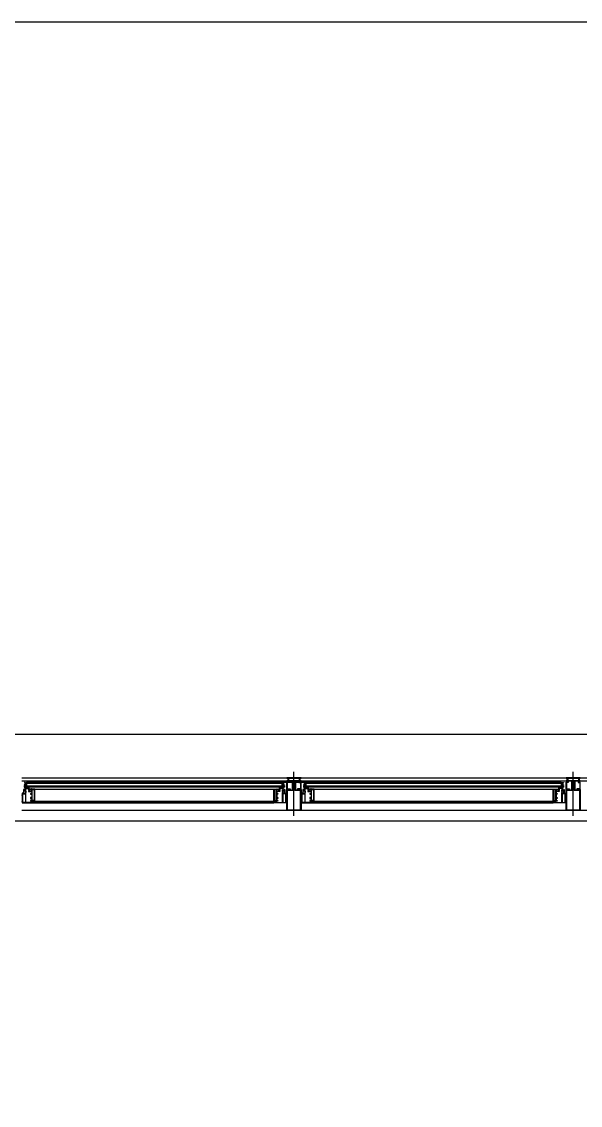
# Model space of a CAD drawing. Header units: millimetres. Extents: x 8456 to 190005487, y 619 to 455456909.
# Drawn here: x 196019 to 196413, y 157052 to 157817 of the extents above; entities that cross this region are included whole.
import ezdxf

# ---------------------------------------------------------------- set-up
doc = ezdxf.new("R2010")
doc.units = ezdxf.units.MM
doc.header["$LTSCALE"] = 400
doc.header["$MEASUREMENT"] = 0
doc.layers.get('0').update_dxf_attribs({"linetype": 'CONTINUOUS'})
doc.layers.add('AA-HAT-타일', color=8, linetype='CONTINUOUS')
doc.layers.add('AA-WID', color=4, linetype='CONTINUOUS')
doc.layers.add('Defpoint', color=161, linetype='CONTINUOUS', plot=False)

# ---------------------------------------------------------------- blocks, each defined once
blk = doc.blocks.new('A$C2DB436D3')
at = {"color": 8, "ltscale": 100}
blk.add_line((6053.5, 19391.6, 2515.7), (7461.5, 19391.6, 2515.7), dxfattribs=at)
at = {"layer": 'AA-HAT-타일', "color": 8}
blk.add_line((7461.5, 19303.6, 2515.7), (6053.5, 19303.6, 2515.7), dxfattribs=at)
at = {"layer": 'AA-WID', "color": 8}
for p, q in [((6616.7, 19309.2, 2515.7), (6616.7, 19353.5, 2515.7)), ((6898.3, 19309.2, 2515.7), (6898.3, 19353.5, 2515.7)), ((6342.3, 19347.6, 2515.7), (7445, 19347.6, 2515.7)), ((6342.3, 19344.5, 2515.7), (7445, 19344.5, 2515.7)), ((6347.2, 19341.6, 2515.7), (6347.2, 19342.7, 2515.7)), ((6886.3, 19342.7, 2515.7), (6347.2, 19342.7, 2515.7)), ((6604.7, 19341.6, 2515.7), (6604.7, 19342.7, 2515.7)), ((6628.8, 19341.6, 2515.7), (6628.8, 19342.7, 2515.7)), ((6886.3, 19341.6, 2515.7), (6886.3, 19342.7, 2515.7)), ((6604.7, 19341.6, 2515.7), (6347.2, 19341.6, 2515.7)), ((6347.2, 19337.9, 2515.7), (6347.2, 19339.2, 2515.7)), ((6604.7, 19339, 2515.7), (6347.2, 19339, 2515.7)), ((6604.7, 19337.9, 2515.7), (6347.2, 19337.9, 2515.7)), ((6355.5, 19336.1, 2515.7), (6602.6, 19336.1, 2515.7)), ((6604.7, 19337.9, 2515.7), (6604.7, 19339.2, 2515.7)), ((6886.3, 19341.6, 2515.7), (6628.8, 19341.6, 2515.7)), ((6628.8, 19337.9, 2515.7), (6628.8, 19339.2, 2515.7)), ((6886.3, 19339, 2515.7), (6628.8, 19339, 2515.7)), ((6886.3, 19337.9, 2515.7), (6628.8, 19337.9, 2515.7)), ((6630.9, 19336.1, 2515.7), (6878, 19336.1, 2515.7)), ((6886.3, 19337.9, 2515.7), (6886.3, 19339.2, 2515.7)), ((6355.5, 19324, 2515.7), (6596.4, 19324, 2515.7)), ((6355.5, 19323.4, 2515.7), (6596.4, 19323.4, 2515.7)), ((6355.5, 19322.3, 2515.7), (6596.4, 19322.3, 2515.7)), ((6637.1, 19324, 2515.7), (6878, 19324, 2515.7)), ((6637.1, 19323.4, 2515.7), (6878, 19323.4, 2515.7)), ((6637.1, 19322.3, 2515.7), (6878, 19322.3, 2515.7)), ((7445, 19314.6, 2515.7), (6342.3, 19314.6, 2515.7))]:
    blk.add_line(p, q, dxfattribs=at)
at = {"layer": 'AA-WID', "color": 8, "elevation": 2515.7}
for points in [[(6352.5, 19336.1), (6352.5, 19336.2, 1), (6352.2, 19336.2), (6352.2, 19336.1), (6351.4, 19336.1), (6351.3, 19336), (6351.2, 19336.1), (6349.7, 19336.1), (6349.7, 19337.2), (6346.7, 19337.2), (6346.7, 19337.7), (6346.4, 19337.7), (6346.4, 19337.2), (6345.9, 19337.2), (6345.9, 19340.4), (6346.4, 19340.4), (6346.4, 19340), (6346.7, 19340), (6346.7, 19340.7), (6345.9, 19340.7), (6345.9, 19342.7), (6345, 19342.7, 0.414214), (6345, 19342.6), (6345, 19342.4, 0.414214), (6345, 19342.4), (6345.5, 19342.4), (6345.5, 19340.3), (6344.8, 19340.3), (6344.8, 19339.7, 0.414214), (6344.9, 19339.6), (6345, 19339.6, 0.414214), (6345.1, 19339.7), (6345.1, 19339.9), (6345.5, 19339.9), (6345.5, 19339.6), (6345.5, 19339.1), (6344.8, 19339.1), (6344.8, 19338.1, 0.414214), (6344.9, 19338), (6345, 19338, 0.414214), (6345.1, 19338.1), (6345.1, 19338.6), (6345.5, 19338.6), (6345.5, 19336.8), (6349.3, 19336.8), (6349.3, 19335.3, 0.414214), (6349.4, 19335.2, 0.414214), (6349.5, 19335.3), (6349.5, 19335.5, -0.414214), (6349.6, 19335.7, -0.414214), (6349.8, 19335.5), (6349.8, 19334.2, -0.414214), (6349.6, 19334, -0.414214), (6349.5, 19334.2), (6349.5, 19334.4, 0.414214), (6349.4, 19334.5, 0.414214), (6349.3, 19334.4), (6349.3, 19333.7), (6350.6, 19333.7, 0.414214), (6350.7, 19333.8), (6350.7, 19334.2, 1), (6350.5, 19334.2, -0.414214), (6350.4, 19334.1), (6350.3, 19334.1, -0.414214), (6350.2, 19334.3), (6350.2, 19335.5, -0.414214), (6350.3, 19335.7), (6350.4, 19335.7, -0.414214), (6350.5, 19335.6, 1), (6350.7, 19335.6, -0.414214), (6350.8, 19335.7), (6351.8, 19335.7, -0.414214), (6351.9, 19335.6, 1), (6352.1, 19335.6, -0.414214), (6352.2, 19335.7), (6352.3, 19335.7, -0.414214), (6352.4, 19335.5), (6352.4, 19334.3, -0.414214), (6352.3, 19334.1), (6352.2, 19334.1, -0.414214), (6352.1, 19334.2, 1), (6351.9, 19334.2), (6351.9, 19333.8, 0.414214), (6352, 19333.7), (6352.4, 19333.7), (6352.4, 19331.8), (6351.3, 19331.8), (6351.3, 19330.8), (6351.8, 19330.8), (6351.8, 19331.4), (6352.4, 19331.4), (6352.4, 19327), (6351.8, 19327), (6351.8, 19327.5), (6351.3, 19327.5), (6351.3, 19326.5), (6352.4, 19326.5), (6352.4, 19324.5), (6351.3, 19324.5), (6351.3, 19324), (6355.5, 19324), (6355.5, 19336.1), (6352.5, 19336.1)], [(6599.4, 19336.1), (6599.4, 19336.2, -1), (6599.7, 19336.2), (6599.7, 19336.1), (6600.5, 19336.1), (6600.6, 19336), (6600.6, 19336.1), (6602.2, 19336.1), (6602.2, 19337.2), (6605.2, 19337.2), (6605.2, 19337.7), (6605.5, 19337.7), (6605.5, 19337.2), (6606, 19337.2), (6606, 19340.4), (6605.5, 19340.4), (6605.5, 19340), (6605.2, 19340), (6605.2, 19340.7), (6606, 19340.7), (6606, 19342.7), (6606.8, 19342.7, -0.414214), (6606.9, 19342.6), (6606.9, 19342.4, -0.414214), (6606.8, 19342.4), (6606.4, 19342.4), (6606.4, 19340.3), (6607.1, 19340.3), (6607.1, 19339.7, -0.414214), (6607, 19339.6), (6606.9, 19339.6, -0.414214), (6606.8, 19339.7), (6606.8, 19339.9), (6606.4, 19339.9), (6606.4, 19339.6), (6606.4, 19339.1), (6607.1, 19339.1), (6607.1, 19338.1, -0.414214), (6607, 19338), (6606.9, 19338, -0.414214), (6606.8, 19338.1), (6606.8, 19338.6), (6606.4, 19338.6), (6606.4, 19336.8), (6602.6, 19336.8), (6602.6, 19335.3, -0.414214), (6602.5, 19335.2, -0.414214), (6602.4, 19335.3), (6602.4, 19335.5, 0.414214), (6602.2, 19335.7, 0.414214), (6602.1, 19335.5), (6602.1, 19334.2, 0.414214), (6602.2, 19334, 0.414214), (6602.4, 19334.2), (6602.4, 19334.4, -0.414214), (6602.5, 19334.5, -0.414214), (6602.6, 19334.4), (6602.6, 19333.7), (6601.3, 19333.7, -0.414214), (6601.1, 19333.8), (6601.1, 19334.2, -1), (6601.4, 19334.2, 0.414214), (6601.5, 19334.1), (6601.5, 19334.1, 0.414214), (6601.7, 19334.3), (6601.7, 19335.5, 0.414214), (6601.5, 19335.7), (6601.5, 19335.7, 0.414214), (6601.4, 19335.6, -1), (6601.1, 19335.6, 0.414214), (6601, 19335.7), (6600.1, 19335.7, 0.414214), (6600, 19335.6, -1), (6599.8, 19335.6, 0.414214), (6599.7, 19335.7), (6599.6, 19335.7, 0.414214), (6599.5, 19335.5), (6599.5, 19334.3, 0.414214), (6599.6, 19334.1), (6599.7, 19334.1, 0.414214), (6599.8, 19334.2, -1), (6600, 19334.2), (6600, 19333.8, -0.414214), (6599.9, 19333.7), (6599.5, 19333.7), (6599.5, 19331.8), (6600.6, 19331.8), (6600.6, 19330.8), (6600.1, 19330.8), (6600.1, 19331.4), (6599.5, 19331.4), (6599.5, 19327), (6600.1, 19327), (6600.1, 19327.5), (6600.6, 19327.5), (6600.6, 19326.5), (6599.5, 19326.5), (6599.5, 19324.5), (6600.6, 19324.5), (6600.6, 19324), (6596.4, 19324), (6596.4, 19336.1), (6599.4, 19336.1)], [(6616.7, 19347.6), (6609.6, 19347.6), (6609.6, 19347.2), (6611, 19347.2, -0.414214), (6611.1, 19347.1), (6611.1, 19345.1, 1), (6611.5, 19345.1), (6611.5, 19347.1, -0.414214), (6611.6, 19347.2), (6622, 19347.2), (6622, 19345.1, 1), (6622.3, 19345.1), (6622.3, 19347.1, -0.414214), (6622.5, 19347.2), (6623.9, 19347.2), (6623.9, 19347.6), (6616.7, 19347.6)], [(6623.9, 19314.6), (6609.6, 19314.6), (6609.6, 19335.7), (6611.6, 19335.7, -1), (6611.6, 19335.4), (6611.3, 19335.4), (6611.3, 19335.1), (6612.7, 19335.1), (6612.7, 19335.4), (6612.5, 19335.4, -1), (6612.5, 19335.7), (6613.2, 19335.7, -0.414214), (6613.3, 19335.6), (6613.3, 19335.1, 0.414214), (6613.4, 19335), (6615.2, 19335, 0.414214), (6615.3, 19335.1), (6615.3, 19338.1), (6615.4, 19338.2), (6615.3, 19338.3), (6615.3, 19344.3, 0.414214), (6615.1, 19344.5), (6612.1, 19344.5), (6612.1, 19344.3, -1), (6611.8, 19344.3), (6611.8, 19344.5), (6609.6, 19344.5), (6609.6, 19344.9), (6610.7, 19344.9, 0.414214), (6610.8, 19345), (6610.8, 19346.8, -1), (6611.1, 19346.8), (6611.1, 19345, 0.414214), (6611.2, 19344.9), (6616.7, 19344.9), (6622.3, 19344.9, 0.414214), (6622.4, 19345), (6622.4, 19346.8, -1), (6622.7, 19346.8), (6622.7, 19345, 0.414214), (6622.8, 19344.9), (6623.9, 19344.9), (6623.9, 19344.5), (6621.7, 19344.5), (6621.7, 19344.3, -1), (6621.4, 19344.3), (6621.4, 19344.5), (6618.4, 19344.5, 0.414214), (6618.2, 19344.3), (6618.2, 19338.3), (6618.1, 19338.2), (6618.2, 19338.1), (6618.2, 19335.1, 0.414214), (6618.3, 19335), (6620, 19335, 0.414214), (6620.1, 19335.1), (6620.1, 19335.6, -0.414214), (6620.3, 19335.7), (6621, 19335.7, -1), (6621, 19335.4), (6620.8, 19335.4), (6620.8, 19335.1), (6622.1, 19335.1), (6622.1, 19335.4), (6621.9, 19335.4, -1), (6621.9, 19335.7), (6623.9, 19335.7), (6623.9, 19314.6)], [(6634.1, 19336.1), (6634.1, 19336.2, 1), (6633.8, 19336.2), (6633.8, 19336.1), (6633, 19336.1), (6632.9, 19336), (6632.8, 19336.1), (6631.3, 19336.1), (6631.3, 19337.2), (6628.3, 19337.2), (6628.3, 19337.7), (6628, 19337.7), (6628, 19337.2), (6627.5, 19337.2), (6627.5, 19340.4), (6628, 19340.4), (6628, 19340), (6628.3, 19340), (6628.3, 19340.7), (6627.5, 19340.7), (6627.5, 19342.7), (6626.6, 19342.7, 0.414214), (6626.6, 19342.6), (6626.6, 19342.4, 0.414214), (6626.6, 19342.4), (6627.1, 19342.4), (6627.1, 19340.3), (6626.4, 19340.3), (6626.4, 19339.7, 0.414214), (6626.5, 19339.6), (6626.6, 19339.6, 0.414214), (6626.7, 19339.7), (6626.7, 19339.9), (6627.1, 19339.9), (6627.1, 19339.6), (6627.1, 19339.1), (6626.4, 19339.1), (6626.4, 19338.1, 0.414214), (6626.5, 19338), (6626.6, 19338, 0.414214), (6626.7, 19338.1), (6626.7, 19338.6), (6627.1, 19338.6), (6627.1, 19336.8), (6630.9, 19336.8), (6630.9, 19335.3, 0.414214), (6631, 19335.2, 0.414214), (6631.1, 19335.3), (6631.1, 19335.5, -0.414214), (6631.2, 19335.7, -0.414214), (6631.4, 19335.5), (6631.4, 19334.2, -0.414214), (6631.2, 19334, -0.414214), (6631.1, 19334.2), (6631.1, 19334.4, 0.414214), (6631, 19334.5, 0.414214), (6630.9, 19334.4), (6630.9, 19333.7), (6632.2, 19333.7, 0.414214), (6632.3, 19333.8), (6632.3, 19334.2, 1), (6632.1, 19334.2, -0.414214), (6632, 19334.1), (6631.9, 19334.1, -0.414214), (6631.8, 19334.3), (6631.8, 19335.5, -0.414214), (6631.9, 19335.7), (6632, 19335.7, -0.414214), (6632.1, 19335.6, 1), (6632.3, 19335.6, -0.414214), (6632.4, 19335.7), (6633.4, 19335.7, -0.414214), (6633.5, 19335.6, 1), (6633.7, 19335.6, -0.414214), (6633.8, 19335.7), (6633.9, 19335.7, -0.414214), (6634, 19335.5), (6634, 19334.3, -0.414214), (6633.9, 19334.1), (6633.8, 19334.1, -0.414214), (6633.7, 19334.2, 1), (6633.5, 19334.2), (6633.5, 19333.8, 0.414214), (6633.6, 19333.7), (6634, 19333.7), (6634, 19331.8), (6632.9, 19331.8), (6632.9, 19330.8), (6633.4, 19330.8), (6633.4, 19331.4), (6634, 19331.4), (6634, 19327), (6633.4, 19327), (6633.4, 19327.5), (6632.9, 19327.5), (6632.9, 19326.5), (6634, 19326.5), (6634, 19324.5), (6632.9, 19324.5), (6632.9, 19324), (6637.1, 19324), (6637.1, 19336.1), (6634.1, 19336.1)], [(6881, 19336.1), (6881, 19336.2, -1), (6881.3, 19336.2), (6881.3, 19336.1), (6882.1, 19336.1), (6882.2, 19336), (6882.2, 19336.1), (6883.8, 19336.1), (6883.8, 19337.2), (6886.8, 19337.2), (6886.8, 19337.7), (6887.1, 19337.7), (6887.1, 19337.2), (6887.6, 19337.2), (6887.6, 19340.4), (6887.1, 19340.4), (6887.1, 19340), (6886.8, 19340), (6886.8, 19340.7), (6887.6, 19340.7), (6887.6, 19342.7), (6888.4, 19342.7, -0.414214), (6888.5, 19342.6), (6888.5, 19342.4, -0.414214), (6888.4, 19342.4), (6888, 19342.4), (6888, 19340.3), (6888.7, 19340.3), (6888.7, 19339.7, -0.414214), (6888.6, 19339.6), (6888.5, 19339.6, -0.414214), (6888.4, 19339.7), (6888.4, 19339.9), (6888, 19339.9), (6888, 19339.6), (6888, 19339.1), (6888.7, 19339.1), (6888.7, 19338.1, -0.414214), (6888.6, 19338), (6888.5, 19338, -0.414214), (6888.4, 19338.1), (6888.4, 19338.6), (6888, 19338.6), (6888, 19336.8), (6884.2, 19336.8), (6884.2, 19335.3, -0.414214), (6884.1, 19335.2, -0.414214), (6884, 19335.3), (6884, 19335.5, 0.414214), (6883.8, 19335.7, 0.414214), (6883.7, 19335.5), (6883.7, 19334.2, 0.414214), (6883.8, 19334, 0.414214), (6884, 19334.2), (6884, 19334.4, -0.414214), (6884.1, 19334.5, -0.414214), (6884.2, 19334.4), (6884.2, 19333.7), (6882.9, 19333.7, -0.414214), (6882.7, 19333.8), (6882.7, 19334.2, -1), (6883, 19334.2, 0.414214), (6883.1, 19334.1), (6883.1, 19334.1, 0.414214), (6883.3, 19334.3), (6883.3, 19335.5, 0.414214), (6883.1, 19335.7), (6883.1, 19335.7, 0.414214), (6883, 19335.6, -1), (6882.7, 19335.6, 0.414214), (6882.6, 19335.7), (6881.7, 19335.7, 0.414214), (6881.6, 19335.6, -1), (6881.4, 19335.6, 0.414214), (6881.3, 19335.7), (6881.2, 19335.7, 0.414214), (6881.1, 19335.5), (6881.1, 19334.3, 0.414214), (6881.2, 19334.1), (6881.3, 19334.1, 0.414214), (6881.4, 19334.2, -1), (6881.6, 19334.2), (6881.6, 19333.8, -0.414214), (6881.5, 19333.7), (6881.1, 19333.7), (6881.1, 19331.8), (6882.2, 19331.8), (6882.2, 19330.8), (6881.7, 19330.8), (6881.7, 19331.4), (6881.1, 19331.4), (6881.1, 19327), (6881.7, 19327), (6881.7, 19327.5), (6882.2, 19327.5), (6882.2, 19326.5), (6881.1, 19326.5), (6881.1, 19324.5), (6882.2, 19324.5), (6882.2, 19324), (6878, 19324), (6878, 19336.1), (6881, 19336.1)], [(6898.3, 19347.6), (6891.2, 19347.6), (6891.2, 19347.2), (6892.6, 19347.2, -0.414214), (6892.7, 19347.1), (6892.7, 19345.1, 1), (6893.1, 19345.1), (6893.1, 19347.1, -0.414214), (6893.2, 19347.2), (6903.6, 19347.2), (6903.6, 19345.1, 1), (6903.9, 19345.1), (6903.9, 19347.1, -0.414214), (6904.1, 19347.2), (6905.5, 19347.2), (6905.5, 19347.6), (6898.3, 19347.6)], [(6905.5, 19314.6), (6891.2, 19314.6), (6891.2, 19335.7), (6893.2, 19335.7, -1), (6893.2, 19335.4), (6892.9, 19335.4), (6892.9, 19335.1), (6894.3, 19335.1), (6894.3, 19335.4), (6894.1, 19335.4, -1), (6894.1, 19335.7), (6894.8, 19335.7, -0.414214), (6894.9, 19335.6), (6894.9, 19335.1, 0.414214), (6895, 19335), (6896.8, 19335, 0.414214), (6896.9, 19335.1), (6896.9, 19338.1), (6897, 19338.2), (6896.9, 19338.3), (6896.9, 19344.3, 0.414214), (6896.7, 19344.5), (6893.7, 19344.5), (6893.7, 19344.3, -1), (6893.4, 19344.3), (6893.4, 19344.5), (6891.2, 19344.5), (6891.2, 19344.9), (6892.3, 19344.9, 0.414214), (6892.4, 19345), (6892.4, 19346.8, -1), (6892.7, 19346.8), (6892.7, 19345, 0.414214), (6892.8, 19344.9), (6898.3, 19344.9), (6903.9, 19344.9, 0.414214), (6904, 19345), (6904, 19346.8, -1), (6904.3, 19346.8), (6904.3, 19345, 0.414214), (6904.4, 19344.9), (6905.5, 19344.9), (6905.5, 19344.5), (6903.3, 19344.5), (6903.3, 19344.3, -1), (6903, 19344.3), (6903, 19344.5), (6900, 19344.5, 0.414214), (6899.8, 19344.3), (6899.8, 19338.3), (6899.7, 19338.2), (6899.8, 19338.1), (6899.8, 19335.1, 0.414214), (6899.9, 19335), (6901.6, 19335, 0.414214), (6901.7, 19335.1), (6901.7, 19335.6, -0.414214), (6901.9, 19335.7), (6902.6, 19335.7, -1), (6902.6, 19335.4), (6902.4, 19335.4), (6902.4, 19335.1), (6903.7, 19335.1), (6903.7, 19335.4), (6903.5, 19335.4, -1), (6903.5, 19335.7), (6905.5, 19335.7), (6905.5, 19314.6)], [(6616.7, 19335.6), (6616, 19335.6, 0.414214), (6615.9, 19335.5), (6615.9, 19334.6, -0.414214), (6615.7, 19334.5), (6610.2, 19334.5, 0.414214), (6610.1, 19334.4), (6610.1, 19315.1), (6623.3, 19315.1), (6623.3, 19334.4, 0.414214), (6623.2, 19334.5), (6617.7, 19334.5, -0.414214), (6617.6, 19334.6), (6617.6, 19335.5, 0.414214), (6617.5, 19335.6), (6616.7, 19335.6)], [(6616.7, 19340.3), (6615.9, 19340.3, 0.414214), (6615.7, 19340.1), (6615.7, 19339.5, 0.414214), (6615.9, 19339.4), (6615.9, 19339.4, -1), (6615.9, 19339.1), (6615.9, 19339.1, 0.414214), (6615.7, 19339), (6615.7, 19337.4, 0.414214), (6615.9, 19337.3), (6615.9, 19337.3, -1), (6615.9, 19337), (6615.9, 19337, 0.414214), (6615.7, 19336.9), (6615.7, 19336.3, 0.414214), (6615.9, 19336.1), (6616.7, 19336.1)], [(6616.7, 19340.3), (6617.6, 19340.3, -0.414214), (6617.7, 19340.1), (6617.7, 19339.5, -0.414214), (6617.6, 19339.4), (6617.6, 19339.4, 1), (6617.6, 19339.1), (6617.6, 19339.1, -0.414214), (6617.7, 19339), (6617.7, 19337.4, -0.414214), (6617.6, 19337.3), (6617.6, 19337.3, 1), (6617.6, 19337), (6617.6, 19337, -0.414214), (6617.7, 19336.9), (6617.7, 19336.3, -0.414214), (6617.6, 19336.1), (6616.7, 19336.1)], [(6898.3, 19335.6), (6897.6, 19335.6, 0.414214), (6897.5, 19335.5), (6897.5, 19334.6, -0.414214), (6897.3, 19334.5), (6891.8, 19334.5, 0.414214), (6891.7, 19334.4), (6891.7, 19315.1), (6904.9, 19315.1), (6904.9, 19334.4, 0.414214), (6904.8, 19334.5), (6899.3, 19334.5, -0.414214), (6899.2, 19334.6), (6899.2, 19335.5, 0.414214), (6899.1, 19335.6), (6898.3, 19335.6)], [(6898.3, 19340.3), (6897.5, 19340.3, 0.414214), (6897.3, 19340.1), (6897.3, 19339.5, 0.414214), (6897.5, 19339.4), (6897.5, 19339.4, -1), (6897.5, 19339.1), (6897.5, 19339.1, 0.414214), (6897.3, 19339), (6897.3, 19337.4, 0.414214), (6897.5, 19337.3), (6897.5, 19337.3, -1), (6897.5, 19337), (6897.5, 19337, 0.414214), (6897.3, 19336.9), (6897.3, 19336.3, 0.414214), (6897.5, 19336.1), (6898.3, 19336.1)], [(6898.3, 19340.3), (6899.2, 19340.3, -0.414214), (6899.3, 19340.1), (6899.3, 19339.5, -0.414214), (6899.2, 19339.4), (6899.2, 19339.4, 1), (6899.2, 19339.1), (6899.2, 19339.1, -0.414214), (6899.3, 19339), (6899.3, 19337.4, -0.414214), (6899.2, 19337.3), (6899.2, 19337.3, 1), (6899.2, 19337), (6899.2, 19337, -0.414214), (6899.3, 19336.9), (6899.3, 19336.3, -0.414214), (6899.2, 19336.1), (6898.3, 19336.1)]]:
    blk.add_lwpolyline(points, format="xyb", dxfattribs=at)
for points in [[(6347.2, 19342.5), (6347.2, 19337.2), (6346.7, 19337.2), (6346.7, 19342.5)], [(6604.7, 19342.5), (6604.7, 19337.2), (6605.2, 19337.2), (6605.2, 19342.5)], [(6628.8, 19342.5), (6628.8, 19337.2), (6628.3, 19337.2), (6628.3, 19342.5)], [(6886.3, 19342.5), (6886.3, 19337.2), (6886.8, 19337.2), (6886.8, 19342.5)], [(6343.4, 19331.4), (6346.1, 19331.4), (6346.1, 19322.7), (6343.4, 19322.7)], [(6355, 19324.5), (6352.8, 19324.5), (6352.8, 19335.7), (6355, 19335.7)], [(6596.8, 19324.5), (6599, 19324.5), (6599, 19335.7), (6596.8, 19335.7)], [(6608.5, 19331.4), (6605.7, 19331.4), (6605.7, 19322.7), (6608.5, 19322.7)], [(6625, 19331.4), (6627.7, 19331.4), (6627.7, 19322.7), (6625, 19322.7)], [(6636.6, 19324.5), (6634.4, 19324.5), (6634.4, 19335.7), (6636.6, 19335.7)], [(6878.4, 19324.5), (6880.6, 19324.5), (6880.6, 19335.7), (6878.4, 19335.7)], [(6890.1, 19331.4), (6887.3, 19331.4), (6887.3, 19322.7), (6890.1, 19322.7)]]:
    blk.add_lwpolyline(points, close=True, dxfattribs=at)
for points in [[(6612.6, 19335.2, -0.414214), (6612.5, 19335.1), (6611.5, 19335.1, -0.414214), (6611.4, 19335.2), (6611.4, 19335.3, -0.414214), (6611.5, 19335.4), (6611.7, 19335.4, 0.696601), (6611.7, 19335.7), (6609.6, 19335.7), (6609.6, 19342.9, -0.414214), (6609.8, 19343.2), (6611.2, 19343.2), (6611.2, 19344.4), (6611.7, 19344.4), (6611.7, 19342.9, -0.414214), (6611.5, 19342.7), (6610, 19342.7), (6610, 19336.2), (6613, 19336.2), (6613, 19335.7), (6612.3, 19335.7, 0.696601), (6612.3, 19335.4), (6612.5, 19335.4, -0.414214), (6612.6, 19335.3)], [(6620.8, 19335.2, 0.414214), (6621, 19335.1), (6622, 19335.1, 0.414214), (6622.1, 19335.2), (6622.1, 19335.3, 0.414214), (6622, 19335.4), (6621.8, 19335.4, -0.696601), (6621.8, 19335.7), (6623.9, 19335.7), (6623.9, 19342.9, 0.414214), (6623.7, 19343.2), (6622.2, 19343.2), (6622.2, 19344.4), (6621.8, 19344.4), (6621.8, 19342.9, 0.414214), (6622, 19342.7), (6623.4, 19342.7), (6623.4, 19336.2), (6620.5, 19336.2), (6620.5, 19335.7), (6621.1, 19335.7, -0.696601), (6621.1, 19335.4), (6621, 19335.4, 0.414214), (6620.8, 19335.3)], [(6894.2, 19335.2, -0.414214), (6894.1, 19335.1), (6893.1, 19335.1, -0.414214), (6893, 19335.2), (6893, 19335.3, -0.414214), (6893.1, 19335.4), (6893.3, 19335.4, 0.696601), (6893.3, 19335.7), (6891.2, 19335.7), (6891.2, 19342.9, -0.414214), (6891.4, 19343.2), (6892.8, 19343.2), (6892.8, 19344.4), (6893.3, 19344.4), (6893.3, 19342.9, -0.414214), (6893.1, 19342.7), (6891.6, 19342.7), (6891.6, 19336.2), (6894.6, 19336.2), (6894.6, 19335.7), (6893.9, 19335.7, 0.696601), (6893.9, 19335.4), (6894.1, 19335.4, -0.414214), (6894.2, 19335.3)], [(6902.4, 19335.2, 0.414214), (6902.6, 19335.1), (6903.6, 19335.1, 0.414214), (6903.7, 19335.2), (6903.7, 19335.3, 0.414214), (6903.6, 19335.4), (6903.4, 19335.4, -0.696601), (6903.4, 19335.7), (6905.5, 19335.7), (6905.5, 19342.9, 0.414214), (6905.3, 19343.2), (6903.8, 19343.2), (6903.8, 19344.4), (6903.4, 19344.4), (6903.4, 19342.9, 0.414214), (6903.6, 19342.7), (6905, 19342.7), (6905, 19336.2), (6902.1, 19336.2), (6902.1, 19335.7), (6902.7, 19335.7, -0.696601), (6902.7, 19335.4), (6902.6, 19335.4, 0.414214), (6902.4, 19335.3)], [(6355.5, 19323.4), (6354.7, 19323.4, 1), (6354.7, 19323), (6355, 19323), (6355, 19322.7), (6353.3, 19322.7), (6353.3, 19323), (6353.6, 19323, 1), (6353.6, 19323.4), (6352.8, 19323.4), (6352.8, 19322.7), (6346.8, 19322.7, -0.414213), (6346.6, 19322.9), (6346.6, 19332.6, 0.414213), (6346.5, 19332.7), (6346, 19332.7, 1), (6346, 19332.5), (6346.1, 19332.5), (6346.1, 19331.9, -0.414214), (6346, 19331.8), (6344.7, 19331.8, -0.414214), (6344.6, 19331.9), (6344.6, 19332.5), (6344.7, 19332.5, 1), (6344.7, 19332.7), (6344.6, 19332.7), (6344.6, 19333.8), (6344.7, 19333.8, 1), (6344.7, 19334), (6344.6, 19334), (6344.6, 19334.6, -0.414214), (6344.7, 19334.7), (6346, 19334.7, -0.414214), (6346.1, 19334.6), (6346.1, 19334), (6346, 19334, 1), (6346, 19333.8), (6346.5, 19333.8, 0.414214), (6346.6, 19333.9), (6346.6, 19335.7), (6345.8, 19335.7, 0.414214), (6345.7, 19335.6), (6345.7, 19335.6, 0.414214), (6345.8, 19335.5), (6346.1, 19335.5), (6346.1, 19335.1), (6344.6, 19335.1), (6344.6, 19335.5), (6344.9, 19335.5, 1), (6344.9, 19335.7), (6344.2, 19335.7), (6344.2, 19333.3), (6344.2, 19333.3), (6344.2, 19333.2), (6344.2, 19332, -0.414214), (6344, 19331.9), (6342.9, 19331.9), (6342.9, 19330.2), (6342.5, 19330.2, 0.414214), (6342.3, 19330, 0.414214), (6342.5, 19329.7), (6342.9, 19329.7), (6342.9, 19324), (6342.5, 19324, 0.414214), (6342.3, 19323.8, 0.414214), (6342.5, 19323.6), (6342.9, 19323.6), (6342.9, 19322.3), (6355.5, 19322.3)], [(6596.4, 19323.4), (6597.2, 19323.4, -1), (6597.2, 19323), (6596.8, 19323), (6596.8, 19322.7), (6598.6, 19322.7), (6598.6, 19323), (6598.3, 19323, -1), (6598.3, 19323.4), (6599, 19323.4), (6599, 19322.7), (6605.1, 19322.7, 0.414213), (6605.3, 19322.9), (6605.3, 19332.6, -0.414213), (6605.4, 19332.7), (6605.8, 19332.7, -1), (6605.8, 19332.5), (6605.7, 19332.5), (6605.7, 19331.9, 0.414214), (6605.8, 19331.8), (6607.2, 19331.8, 0.414214), (6607.3, 19331.9), (6607.3, 19332.5), (6607.2, 19332.5, -1), (6607.2, 19332.7), (6607.3, 19332.7), (6607.3, 19333.8), (6607.2, 19333.8, -1), (6607.2, 19334), (6607.3, 19334), (6607.3, 19334.6, 0.414214), (6607.2, 19334.7), (6605.8, 19334.7, 0.414214), (6605.7, 19334.6), (6605.7, 19334), (6605.8, 19334, -1), (6605.8, 19333.8), (6605.4, 19333.8, -0.414214), (6605.3, 19333.9), (6605.3, 19335.7), (6606.1, 19335.7, -0.414214), (6606.2, 19335.6), (6606.2, 19335.6, -0.414214), (6606.1, 19335.5), (6605.7, 19335.5), (6605.7, 19335.1), (6607.3, 19335.1), (6607.3, 19335.5), (6606.9, 19335.5, -1), (6606.9, 19335.7), (6607.7, 19335.7), (6607.7, 19333.3), (6607.7, 19333.3), (6607.7, 19333.2), (6607.7, 19332, 0.414214), (6607.8, 19331.9), (6608.9, 19331.9), (6608.9, 19330.2), (6609.4, 19330.2, -0.414214), (6609.6, 19330, -0.414214), (6609.4, 19329.7), (6608.9, 19329.7), (6608.9, 19324), (6609.4, 19324, -0.414214), (6609.6, 19323.8, -0.414214), (6609.4, 19323.6), (6608.9, 19323.6), (6608.9, 19322.3), (6596.4, 19322.3)], [(6637.1, 19323.4), (6636.3, 19323.4, 1), (6636.3, 19323), (6636.6, 19323), (6636.6, 19322.7), (6634.9, 19322.7), (6634.9, 19323), (6635.2, 19323, 1), (6635.2, 19323.4), (6634.4, 19323.4), (6634.4, 19322.7), (6628.4, 19322.7, -0.414213), (6628.2, 19322.9), (6628.2, 19332.6, 0.414213), (6628.1, 19332.7), (6627.6, 19332.7, 1), (6627.6, 19332.5), (6627.7, 19332.5), (6627.7, 19331.9, -0.414214), (6627.6, 19331.8), (6626.3, 19331.8, -0.414214), (6626.2, 19331.9), (6626.2, 19332.5), (6626.3, 19332.5, 1), (6626.3, 19332.7), (6626.2, 19332.7), (6626.2, 19333.8), (6626.3, 19333.8, 1), (6626.3, 19334), (6626.2, 19334), (6626.2, 19334.6, -0.414214), (6626.3, 19334.7), (6627.6, 19334.7, -0.414214), (6627.7, 19334.6), (6627.7, 19334), (6627.6, 19334, 1), (6627.6, 19333.8), (6628.1, 19333.8, 0.414214), (6628.2, 19333.9), (6628.2, 19335.7), (6627.4, 19335.7, 0.414214), (6627.3, 19335.6), (6627.3, 19335.6, 0.414214), (6627.4, 19335.5), (6627.7, 19335.5), (6627.7, 19335.1), (6626.2, 19335.1), (6626.2, 19335.5), (6626.5, 19335.5, 1), (6626.5, 19335.7), (6625.8, 19335.7), (6625.8, 19333.3), (6625.8, 19333.3), (6625.8, 19333.2), (6625.8, 19332, -0.414214), (6625.6, 19331.9), (6624.5, 19331.9), (6624.5, 19330.2), (6624.1, 19330.2, 0.414214), (6623.9, 19330, 0.414214), (6624.1, 19329.7), (6624.5, 19329.7), (6624.5, 19324), (6624.1, 19324, 0.414214), (6623.9, 19323.8, 0.414214), (6624.1, 19323.6), (6624.5, 19323.6), (6624.5, 19322.3), (6637.1, 19322.3)], [(6878, 19323.4), (6878.8, 19323.4, -1), (6878.8, 19323), (6878.4, 19323), (6878.4, 19322.7), (6880.2, 19322.7), (6880.2, 19323), (6879.9, 19323, -1), (6879.9, 19323.4), (6880.6, 19323.4), (6880.6, 19322.7), (6886.7, 19322.7, 0.414213), (6886.9, 19322.9), (6886.9, 19332.6, -0.414213), (6887, 19332.7), (6887.4, 19332.7, -1), (6887.4, 19332.5), (6887.3, 19332.5), (6887.3, 19331.9, 0.414214), (6887.4, 19331.8), (6888.8, 19331.8, 0.414214), (6888.9, 19331.9), (6888.9, 19332.5), (6888.8, 19332.5, -1), (6888.8, 19332.7), (6888.9, 19332.7), (6888.9, 19333.8), (6888.8, 19333.8, -1), (6888.8, 19334), (6888.9, 19334), (6888.9, 19334.6, 0.414214), (6888.8, 19334.7), (6887.4, 19334.7, 0.414214), (6887.3, 19334.6), (6887.3, 19334), (6887.4, 19334, -1), (6887.4, 19333.8), (6887, 19333.8, -0.414214), (6886.9, 19333.9), (6886.9, 19335.7), (6887.7, 19335.7, -0.414214), (6887.8, 19335.6), (6887.8, 19335.6, -0.414214), (6887.7, 19335.5), (6887.3, 19335.5), (6887.3, 19335.1), (6888.9, 19335.1), (6888.9, 19335.5), (6888.5, 19335.5, -1), (6888.5, 19335.7), (6889.3, 19335.7), (6889.3, 19333.3), (6889.3, 19333.3), (6889.3, 19333.2), (6889.3, 19332, 0.414214), (6889.4, 19331.9), (6890.5, 19331.9), (6890.5, 19330.2), (6891, 19330.2, -0.414214), (6891.2, 19330, -0.414214), (6891, 19329.7), (6890.5, 19329.7), (6890.5, 19324), (6891, 19324, -0.414214), (6891.2, 19323.8, -0.414214), (6891, 19323.6), (6890.5, 19323.6), (6890.5, 19322.3), (6878, 19322.3)]]:
    blk.add_lwpolyline(points, format="xyb", close=True, dxfattribs=at)
for points in [[(6617.7, 19344.5), (6615.7, 19344.5), (6615.7, 19340.7), (6616.7, 19340.7), (6617.7, 19340.7), (6617.7, 19344.5)], [(6899.3, 19344.5), (6897.3, 19344.5), (6897.3, 19340.7), (6898.3, 19340.7), (6899.3, 19340.7), (6899.3, 19344.5)]]:
    blk.add_lwpolyline(points, dxfattribs=at)
at = {"layer": 'AA-WID', "color": 8}
for centre, radius, start, end in [((6346.6, 19344.4, 2515.7), 1.85, 249.237, 290.763), ((6605.3, 19344.4, 2515.7), 1.85, 249.237, 290.763), ((6628.2, 19344.4, 2515.7), 1.85, 249.237, 290.763), ((6886.9, 19344.4, 2515.7), 1.85, 249.237, 290.763), ((6347.8, 19333.3, 2515.7), 1.35, 153.4061, 206.5939), ((6351.3, 19331.6, 2515.7), 2.17, 73.8262, 106.1738), ((6600.6, 19331.6, 2515.7), 2.17, 73.8262, 106.1738), ((6604.1, 19333.3, 2515.7), 1.35, 333.4061, 26.5939), ((6629.4, 19333.3, 2515.7), 1.35, 153.4061, 206.5939), ((6632.9, 19331.6, 2515.7), 2.17, 73.8262, 106.1738), ((6882.2, 19331.6, 2515.7), 2.17, 73.8262, 106.1738), ((6885.7, 19333.3, 2515.7), 1.35, 333.4061, 26.5939)]:
    blk.add_arc(centre, radius, start, end, dxfattribs=at)

msp = doc.modelspace()

# ---------------------------------------------------------------- linework, layer by layer
at = {"layer": 'Defpoint'}
msp.add_lwpolyline([(31867.86, 157817.43), (200588.52, 157817.43), (200588.52, 87117.43), (31867.86, 87117.43)], close=True, dxfattribs=at)

# ---------------------------------------------------------------- block references
at = {"xscale": 0.7, "yscale": 0.7, "zscale": 0.7}
msp.add_blockref('A$C2DB436D3', (191579.09, 143740.16, -160.09), dxfattribs=at)

doc.saveas('drawing.dxf')
